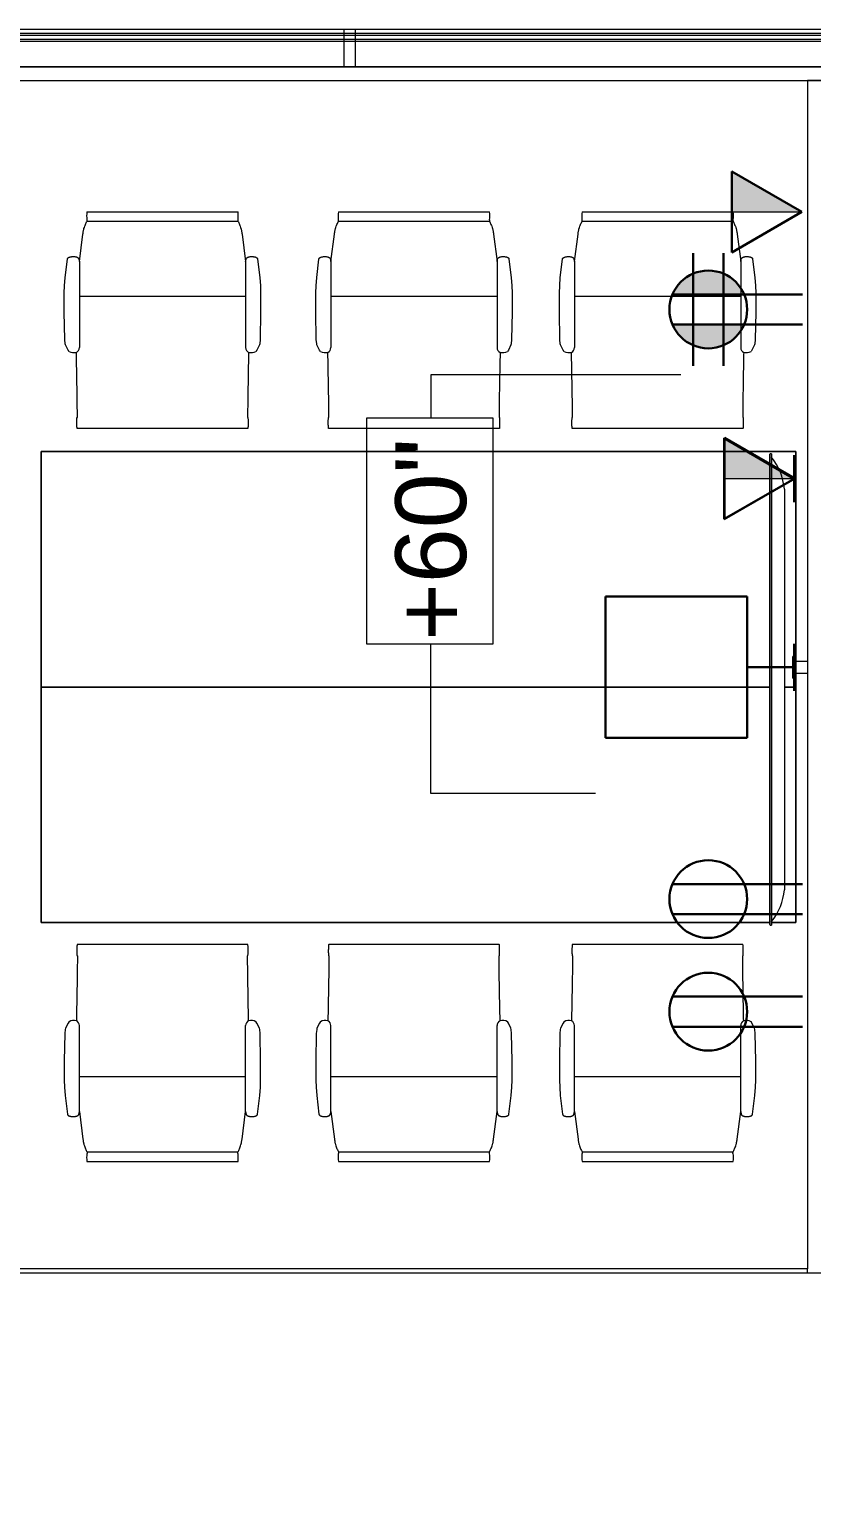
# Model space of a CAD drawing. Header units: inches. Extents: x 4757 to 6765, y 9919 to 10946.
# Drawn here: x 5619.7 to 5719.2, y 10758 to 10946.3 of the extents above; entities that cross this region are included whole.
import ezdxf

# ---------------------------------------------------------------- set-up
doc = ezdxf.new("R2010")
doc.units = ezdxf.units.IN
doc.header["$MEASUREMENT"] = 0
for name, color, linetype, lineweight in [('A-ANNO-NOTE', 7, 'Continuous', 9), ('A-WALL', 113, 'Continuous', 13), ('Bb-cor', 7, 'Continuous', 9), ('Bb-mullion', 7, 'Continuous', 9), ('E-ELEC-FIXT', 91, 'Continuous', 9), ('G-ANNO-TEXT', 231, 'Continuous', 9), ('I-FURN', 30, 'Continuous', 9), ('I-WALL', 2, 'Continuous', 9), ('Propidex Polylines', 7, 'Continuous', 9), ('Q-SPCQ', 91, 'Continuous', 9), ('Rosslyn Plaza North_1777 North Kent St _W632_-09_dwg', 8, 'Continuous', 9)]:
    doc.layers.add(name, color=color, linetype=linetype, lineweight=lineweight)
doc.styles.add('Swis721 Lt BT_1', font='swissl.ttf', dxfattribs={"height": 9})

# ---------------------------------------------------------------- blocks, each defined once
blk = doc.blocks.new('A-Flat_Screen_TV - OLED 65B6P 65_-4747238-Level XX  POWER _ SIGNAL')
at = {"layer": 'Q-SPCQ'}
for p, q in [((-30, 0.19), (30, 0.19)), ((-30, 0.19), (-30, 0)), ((30, 0), (-30, 0)), ((-29.94, 0), (-29.94, -0.06)), ((-25.5, 1.81), (25.5, 1.81)), ((29.94, -0.06), (29.94, 0)), ((30, 0), (30, 0.19)), ((29.94, -0.06), (-29.94, -0.06))]:
    blk.add_line(p, q, dxfattribs=at)
for centre, start, end in [((-24.9, -5.58), 94.6372, 128.9656), ((24.9, -5.58), 51.0344, 85.3628)]:
    blk.add_arc(centre, 7.41, start, end, dxfattribs=at)
blk = doc.blocks.new('PS - Junction Box _Wall Base_ - AV Box-4868763-Level XX  POWER _ SIGNAL')
at = {"layer": 'E-ELEC-FIXT'}
for p, q in [((5716.79, 10863.73), (5716.79, 10866.48)), ((5716.98, 10866.48), (5716.79, 10866.48)), ((5716.98, 10866.48), (5716.98, 10863.73)), ((5717.17, 10865.86), (5716.98, 10865.86)), ((5716.98, 10864.36), (5717.17, 10864.36)), ((5718.67, 10865.86), (5717.17, 10865.86)), ((5717.17, 10864.36), (5718.67, 10864.36)), ((5716.79, 10863.73), (5716.98, 10863.73))]:
    blk.add_line(p, q, dxfattribs=at)
blk = doc.blocks.new('Furniture 3 - Furniture 1-8497078-Level XX  POWER _ SIGNAL')
at = {"layer": 'I-FURN'}
for p, q in [((5717.17, 10892.6), (5621.17, 10892.6)), ((5621.17, 10892.6), (5621.17, 10862.6)), ((5621.17, 10862.6), (5621.17, 10892.6)), ((5621.17, 10892.6), (5717.17, 10892.6)), ((5717.17, 10862.6), (5717.17, 10892.6)), ((5717.17, 10892.6), (5717.17, 10862.6)), ((5621.17, 10862.6), (5713.86, 10862.6)), ((5713.86, 10862.6), (5621.17, 10862.6)), ((5715.73, 10862.6), (5717.17, 10862.6)), ((5717.17, 10862.6), (5715.73, 10862.6))]:
    blk.add_line(p, q, dxfattribs=at)
blk = doc.blocks.new('Furniture 4 - Furniture 1-8497091-Level XX  POWER _ SIGNAL')
at = {"layer": 'I-FURN'}
for p, q in [((5713.86, 10892.6), (5621.17, 10892.6)), ((5621.17, 10892.6), (5621.17, 10862.6)), ((5621.17, 10862.6), (5621.17, 10892.6)), ((5621.17, 10892.6), (5713.86, 10892.6)), ((5717.17, 10892.6), (5715.73, 10892.6)), ((5715.73, 10892.6), (5717.17, 10892.6)), ((5717.17, 10862.6), (5717.17, 10892.6)), ((5717.17, 10892.6), (5717.17, 10862.6)), ((5621.17, 10862.6), (5713.86, 10862.6)), ((5713.86, 10862.6), (5621.17, 10862.6)), ((5714.11, 10862.6), (5717.17, 10862.6)), ((5717.17, 10862.6), (5714.11, 10862.6))]:
    blk.add_line(p, q, dxfattribs=at)
blk = doc.blocks.new('HermanMiller_Collection_Eames_AluminumGroup_LoungeChairSwivel - Arms Swivel Base-6971020-Level XX  POWER _ SIGNAL')
at = {"layer": 'I-FURN'}
for p, q in [((-4.59, 12.38), (-6.94, 12.09)), ((-3.51, 12.46), (-4.59, 12.38)), ((-2.64, 12.49), (-3.51, 12.46)), ((-0.18, 12.49), (-2.64, 12.49)), ((3.32, 12.43), (-0.18, 12.49)), ((3.84, 12.38), (3.32, 12.43)), ((3.99, 12.34), (3.84, 12.38)), ((4.64, 12.01), (3.99, 12.34)), ((4.83, 11.89), (4.64, 12.01)), ((-12.96, 9.61), (-12.96, -9.61)), ((-11.95, 9.59), (-11.95, 9.63)), ((-11.76, 9.6), (-11.95, 9.59)), ((-11.76, 9.6), (-11.76, -9.6)), ((-6.61, 10.58), (-10.12, 10.12)), ((-6.94, 10.64), (-6.61, 10.58)), ((-6.61, 10.58), (4.33, 10.58)), ((-2.19, -10.58), (-2.19, 10.58)), ((13.22, 10.86), (13.22, 10.83)), ((14.64, -10.85), (14.64, 10.85)), ((-11.95, -9.63), (-11.95, -9.59)), ((-11.95, -9.59), (-11.76, -9.6)), ((-10.12, -10.12), (-6.61, -10.58)), ((-6.61, -10.58), (-6.94, -10.64)), ((-6.61, -10.58), (4.33, -10.58)), ((13.22, -10.83), (13.22, -10.86)), ((-6.94, -12.09), (-4.59, -12.38)), ((-4.59, -12.38), (-3.51, -12.46)), ((-3.51, -12.46), (-2.64, -12.49)), ((-2.64, -12.49), (-0.18, -12.49)), ((-0.18, -12.49), (3.32, -12.43)), ((3.32, -12.43), (3.84, -12.38)), ((3.84, -12.38), (3.99, -12.34)), ((3.99, -12.34), (4.64, -12.01)), ((4.64, -12.01), (4.83, -11.89))]:
    blk.add_line(p, q, dxfattribs=at)
at = {"layer": 'I-FURN', "flags": 128}
for points in [[(5.52, 10.95), (5.23, 10.95), (4.94, 10.96)], [(4.94, -10.96), (5.23, -10.95), (5.52, -10.95)]]:
    blk.add_lwpolyline(points, dxfattribs=at)
at = {"layer": 'I-FURN'}
for centre, radius, start, end in [((3.68, 11.28), 1.3, 345.8347, 28.1255), ((-12.38, 5.3), 4.35, 84.2936, 97.7064), ((4.33, 11.27), 0.69, 270, 332.7502), ((-12.38, -5.3), 4.35, 262.2936, 275.7064), ((4.33, -11.27), 0.69, 27.2498, 90), ((3.68, -11.28), 1.3, 331.8745, 14.1653)]:
    blk.add_arc(centre, radius, start, end, dxfattribs=at)
for points, knots in [([(-6.94, 12.09), (-6.95, 12.09), (-6.97, 12.09), (-6.99, 12.08), (-7, 12.08), (-7.02, 12.07), (-7.03, 12.06), (-7.05, 12.05), (-7.05, 12.04), (-7.06, 12.04), (-7.07, 12.03), (-7.08, 12.02), (-7.09, 12.01), (-7.1, 12), (-7.11, 11.98), (-7.12, 11.97), (-7.13, 11.96), (-7.14, 11.94), (-7.15, 11.92), (-7.16, 11.9), (-7.18, 11.85), (-7.21, 11.77), (-7.23, 11.66), (-7.25, 11.52), (-7.26, 11.37), (-7.25, 11.23), (-7.24, 11.11), (-7.22, 11.02), (-7.2, 10.95), (-7.18, 10.9), (-7.17, 10.87), (-7.16, 10.85), (-7.15, 10.83), (-7.14, 10.81), (-7.13, 10.8), (-7.12, 10.78), (-7.11, 10.77), (-7.11, 10.76), (-7.1, 10.74), (-7.09, 10.73), (-7.08, 10.72), (-7.07, 10.71), (-7.06, 10.7), (-7.05, 10.69), (-7.03, 10.68), (-7.02, 10.67), (-7, 10.66), (-6.99, 10.65), (-6.96, 10.65), (-6.95, 10.65), (-6.94, 10.64)], [0, 0, 0, 0, 0.020833, 0.03125, 0.041667, 0.052083, 0.0625, 0.072917, 0.078125, 0.083333, 0.088542, 0.09375, 0.104167, 0.114583, 0.125, 0.135417, 0.145833, 0.15625, 0.166667, 0.1875, 0.208333, 0.25, 0.333333, 0.416667, 0.5, 0.583333, 0.666667, 0.708333, 0.75, 0.78125, 0.796875, 0.8125, 0.828125, 0.835938, 0.84375, 0.859375, 0.867188, 0.875, 0.882812, 0.890625, 0.90625, 0.914062, 0.917969, 0.921875, 0.9375, 0.953125, 0.957031, 0.96875, 0.984375, 1, 1, 1, 1]), ([(13.34, 10.88), (13.32, 10.88), (13.29, 10.88), (13.27, 10.88), (13.25, 10.88), (13.23, 10.87), (13.22, 10.87), (13.22, 10.87), (13.22, 10.86)], [0, 0, 0, 0, 0.25, 0.375, 0.5, 0.625, 0.75, 1, 1, 1, 1]), ([(14.64, 10.85), (14.64, 10.85), (14.63, 10.86), (14.6, 10.87), (14.54, 10.87), (14.47, 10.88), (14.38, 10.89), (14.25, 10.89), (13.97, 10.9), (13.61, 10.9), (13.4, 10.89), (13.34, 10.88)], [0, 0, 0, 0, 0.071429, 0.142857, 0.214286, 0.285714, 0.357143, 0.428571, 0.571429, 0.857143, 1, 1, 1, 1]), ([(-6.94, -10.64), (-6.95, -10.65), (-6.97, -10.65), (-6.99, -10.65), (-7, -10.66), (-7.02, -10.67), (-7.03, -10.68), (-7.05, -10.69), (-7.05, -10.69), (-7.06, -10.7), (-7.07, -10.71), (-7.08, -10.72), (-7.08, -10.73), (-7.1, -10.74), (-7.11, -10.76), (-7.12, -10.77), (-7.13, -10.78), (-7.13, -10.8), (-7.15, -10.82), (-7.16, -10.85), (-7.18, -10.89), (-7.2, -10.95), (-7.22, -11.02), (-7.24, -11.11), (-7.26, -11.28), (-7.26, -11.47), (-7.23, -11.66), (-7.21, -11.77), (-7.18, -11.84), (-7.17, -11.87), (-7.16, -11.89), (-7.15, -11.91), (-7.14, -11.93), (-7.13, -11.94), (-7.12, -11.96), (-7.12, -11.97), (-7.11, -11.98), (-7.1, -12), (-7.09, -12.01), (-7.08, -12.02), (-7.07, -12.03), (-7.06, -12.04), (-7.05, -12.05), (-7.03, -12.06), (-7.02, -12.07), (-7, -12.08), (-6.99, -12.08), (-6.96, -12.09), (-6.95, -12.09), (-6.94, -12.09)], [0, 0, 0, 0, 0.020833, 0.03125, 0.041667, 0.052083, 0.0625, 0.072917, 0.078125, 0.083333, 0.088542, 0.09375, 0.104167, 0.114583, 0.125, 0.135417, 0.145833, 0.15625, 0.166667, 0.1875, 0.208333, 0.25, 0.291667, 0.333333, 0.416667, 0.583333, 0.666667, 0.75, 0.78125, 0.796875, 0.8125, 0.828125, 0.835938, 0.84375, 0.859375, 0.867188, 0.875, 0.882812, 0.890625, 0.90625, 0.914062, 0.917969, 0.921875, 0.9375, 0.953125, 0.957031, 0.96875, 0.984375, 1, 1, 1, 1]), ([(13.22, -10.86), (13.22, -10.87), (13.22, -10.87), (13.23, -10.87), (13.25, -10.88), (13.27, -10.88), (13.29, -10.88), (13.32, -10.88), (13.34, -10.88)], [0, 0, 0, 0, 0.25, 0.375, 0.5, 0.625, 0.75, 1, 1, 1, 1]), ([(13.34, -10.88), (13.4, -10.89), (13.54, -10.9), (13.87, -10.9), (14.27, -10.9), (14.52, -10.88), (14.62, -10.86), (14.64, -10.86), (14.64, -10.85)], [0, 0, 0, 0, 0.142857, 0.285714, 0.571429, 0.785714, 0.892857, 1, 1, 1, 1])]:
    blk.add_open_spline(points, degree=3, knots=knots, dxfattribs=at)
for points in [[(-10.83, 9.99), (-11.02, 9.92), (-11.37, 9.8), (-11.64, 9.67), (-11.76, 9.6)], [(-10.12, 10.12), (-10.2, 10.11), (-10.35, 10.09), (-10.55, 10.06), (-10.71, 10.02), (-10.79, 10), (-10.83, 9.99)], [(11.73, 10.84), (10.68, 10.85), (8.59, 10.89), (6.54, 10.92), (5.52, 10.95)], [(13.22, 10.83), (12.96, 10.83), (12.47, 10.83), (11.97, 10.84), (11.73, 10.84)], [(-11.76, -9.6), (-11.64, -9.67), (-11.37, -9.8), (-11.02, -9.92), (-10.83, -9.99)], [(-10.83, -9.99), (-10.79, -10), (-10.71, -10.02), (-10.55, -10.06), (-10.35, -10.09), (-10.2, -10.11), (-10.12, -10.12)], [(5.52, -10.95), (6.54, -10.92), (8.59, -10.89), (10.68, -10.85), (11.73, -10.84)], [(11.73, -10.84), (11.97, -10.84), (12.47, -10.83), (12.96, -10.83), (13.22, -10.83)]]:
    blk.add_open_spline(points, degree=3, dxfattribs=at)
blk = doc.blocks.new('HermanMiller_Collection_Eames_AluminumGroup_LoungeChairSwivel - Arms Swivel Base-6976553-Level XX  POWER _ SIGNAL')
at = {"layer": 'I-FURN'}
for p, q in [((-6.94, 12.09), (-4.59, 12.38)), ((-4.59, 12.38), (-3.51, 12.46)), ((-3.51, 12.46), (-2.64, 12.49)), ((-2.64, 12.49), (-0.18, 12.49)), ((-0.18, 12.49), (3.32, 12.43)), ((3.32, 12.43), (3.84, 12.38)), ((3.84, 12.38), (3.99, 12.34)), ((3.99, 12.34), (4.64, 12.01)), ((4.64, 12.01), (4.83, 11.89)), ((-12.96, -9.61), (-12.96, 9.61)), ((-11.95, 9.63), (-11.95, 9.59)), ((-11.95, 9.59), (-11.76, 9.6)), ((-11.76, -9.6), (-11.76, 9.6)), ((-10.12, 10.12), (-6.61, 10.58)), ((-6.61, 10.58), (-6.94, 10.64)), ((-6.61, 10.58), (4.33, 10.58)), ((-2.19, 10.58), (-2.19, -10.58)), ((13.22, 10.83), (13.22, 10.86)), ((14.64, 10.85), (14.64, -10.85)), ((-11.95, -9.59), (-11.95, -9.63)), ((-11.76, -9.6), (-11.95, -9.59)), ((-6.61, -10.58), (-10.12, -10.12)), ((-6.94, -10.64), (-6.61, -10.58)), ((-6.61, -10.58), (4.33, -10.58)), ((13.22, -10.86), (13.22, -10.83)), ((-4.59, -12.38), (-6.94, -12.09)), ((-3.51, -12.46), (-4.59, -12.38)), ((-2.64, -12.49), (-3.51, -12.46)), ((-0.18, -12.49), (-2.64, -12.49)), ((3.32, -12.43), (-0.18, -12.49)), ((3.84, -12.38), (3.32, -12.43)), ((3.99, -12.34), (3.84, -12.38)), ((4.64, -12.01), (3.99, -12.34)), ((4.83, -11.89), (4.64, -12.01))]:
    blk.add_line(p, q, dxfattribs=at)
at = {"layer": 'I-FURN', "flags": 128}
for points in [[(4.94, 10.96), (5.23, 10.95), (5.52, 10.95)], [(5.52, -10.95), (5.23, -10.95), (4.94, -10.96)]]:
    blk.add_lwpolyline(points, dxfattribs=at)
at = {"layer": 'I-FURN'}
for centre, radius, start, end in [((3.68, 11.28), 1.3, 345.8347, 28.1255), ((-12.38, 5.3), 4.35, 84.2936, 97.7064), ((4.33, 11.27), 0.69, 270, 332.7502), ((-12.38, -5.3), 4.35, 262.2936, 275.7064), ((4.33, -11.27), 0.69, 27.2498, 90), ((3.68, -11.28), 1.3, 331.8745, 14.1653)]:
    blk.add_arc(centre, radius, start, end, dxfattribs=at)
for points, knots in [([(-6.94, 10.64), (-6.95, 10.65), (-6.96, 10.65), (-6.99, 10.65), (-7, 10.66), (-7.02, 10.67), (-7.03, 10.68), (-7.05, 10.69), (-7.06, 10.7), (-7.07, 10.71), (-7.08, 10.72), (-7.09, 10.73), (-7.1, 10.74), (-7.11, 10.76), (-7.11, 10.77), (-7.12, 10.78), (-7.13, 10.8), (-7.14, 10.81), (-7.15, 10.83), (-7.16, 10.85), (-7.17, 10.87), (-7.18, 10.9), (-7.2, 10.95), (-7.22, 11.02), (-7.24, 11.11), (-7.25, 11.23), (-7.26, 11.37), (-7.25, 11.52), (-7.23, 11.66), (-7.21, 11.77), (-7.18, 11.85), (-7.16, 11.9), (-7.15, 11.92), (-7.14, 11.94), (-7.13, 11.96), (-7.12, 11.97), (-7.11, 11.98), (-7.1, 12), (-7.09, 12.01), (-7.08, 12.02), (-7.07, 12.03), (-7.06, 12.04), (-7.05, 12.04), (-7.05, 12.05), (-7.03, 12.06), (-7.02, 12.07), (-7, 12.08), (-6.99, 12.08), (-6.97, 12.09), (-6.95, 12.09), (-6.94, 12.09)], [-1, -1, -1, -1, -0.984375, -0.96875, -0.957031, -0.953125, -0.9375, -0.921875, -0.917969, -0.914062, -0.90625, -0.890625, -0.882812, -0.875, -0.867188, -0.859375, -0.84375, -0.835938, -0.828125, -0.8125, -0.796875, -0.78125, -0.75, -0.708333, -0.666667, -0.583333, -0.5, -0.416667, -0.333333, -0.25, -0.208333, -0.1875, -0.166667, -0.15625, -0.145833, -0.135417, -0.125, -0.114583, -0.104167, -0.09375, -0.088542, -0.083333, -0.078125, -0.072917, -0.0625, -0.052083, -0.041667, -0.03125, -0.020833, 0, 0, 0, 0]), ([(13.22, 10.86), (13.22, 10.87), (13.22, 10.87), (13.23, 10.87), (13.25, 10.88), (13.27, 10.88), (13.29, 10.88), (13.32, 10.88), (13.34, 10.88)], [-1, -1, -1, -1, -0.75, -0.625, -0.5, -0.375, -0.25, 0, 0, 0, 0]), ([(13.34, 10.88), (13.4, 10.89), (13.61, 10.9), (13.97, 10.9), (14.25, 10.89), (14.38, 10.89), (14.47, 10.88), (14.54, 10.87), (14.6, 10.87), (14.63, 10.86), (14.64, 10.85), (14.64, 10.85)], [-1, -1, -1, -1, -0.857143, -0.571429, -0.428571, -0.357143, -0.285714, -0.214286, -0.142857, -0.071429, 0, 0, 0, 0]), ([(-6.94, -12.09), (-6.95, -12.09), (-6.96, -12.09), (-6.99, -12.08), (-7, -12.08), (-7.02, -12.07), (-7.03, -12.06), (-7.05, -12.05), (-7.06, -12.04), (-7.07, -12.03), (-7.08, -12.02), (-7.09, -12.01), (-7.1, -12), (-7.11, -11.98), (-7.12, -11.97), (-7.12, -11.96), (-7.13, -11.94), (-7.14, -11.93), (-7.15, -11.91), (-7.16, -11.89), (-7.17, -11.87), (-7.18, -11.84), (-7.21, -11.77), (-7.23, -11.66), (-7.26, -11.47), (-7.26, -11.28), (-7.24, -11.11), (-7.22, -11.02), (-7.2, -10.95), (-7.18, -10.89), (-7.16, -10.85), (-7.15, -10.82), (-7.13, -10.8), (-7.13, -10.78), (-7.12, -10.77), (-7.11, -10.76), (-7.1, -10.74), (-7.08, -10.73), (-7.08, -10.72), (-7.07, -10.71), (-7.06, -10.7), (-7.05, -10.69), (-7.05, -10.69), (-7.03, -10.68), (-7.02, -10.67), (-7, -10.66), (-6.99, -10.65), (-6.97, -10.65), (-6.95, -10.65), (-6.94, -10.64)], [-1, -1, -1, -1, -0.984375, -0.96875, -0.957031, -0.953125, -0.9375, -0.921875, -0.917969, -0.914062, -0.90625, -0.890625, -0.882812, -0.875, -0.867188, -0.859375, -0.84375, -0.835938, -0.828125, -0.8125, -0.796875, -0.78125, -0.75, -0.666667, -0.583333, -0.416667, -0.333333, -0.291667, -0.25, -0.208333, -0.1875, -0.166667, -0.15625, -0.145833, -0.135417, -0.125, -0.114583, -0.104167, -0.09375, -0.088542, -0.083333, -0.078125, -0.072917, -0.0625, -0.052083, -0.041667, -0.03125, -0.020833, 0, 0, 0, 0]), ([(13.34, -10.88), (13.32, -10.88), (13.29, -10.88), (13.27, -10.88), (13.25, -10.88), (13.23, -10.87), (13.22, -10.87), (13.22, -10.87), (13.22, -10.86)], [-1, -1, -1, -1, -0.75, -0.625, -0.5, -0.375, -0.25, 0, 0, 0, 0]), ([(14.64, -10.85), (14.64, -10.86), (14.62, -10.86), (14.52, -10.88), (14.27, -10.9), (13.87, -10.9), (13.54, -10.9), (13.4, -10.89), (13.34, -10.88)], [-1, -1, -1, -1, -0.892857, -0.785714, -0.571429, -0.285714, -0.142857, 0, 0, 0, 0])]:
    blk.add_open_spline(points, degree=3, knots=knots, dxfattribs=at)
for points in [[(-11.76, 9.6), (-11.64, 9.67), (-11.37, 9.8), (-11.02, 9.92), (-10.83, 9.99)], [(-10.83, 9.99), (-10.79, 10), (-10.71, 10.02), (-10.55, 10.06), (-10.35, 10.09), (-10.2, 10.11), (-10.12, 10.12)], [(5.52, 10.95), (6.54, 10.92), (8.59, 10.89), (10.68, 10.85), (11.73, 10.84)], [(11.73, 10.84), (11.97, 10.84), (12.47, 10.83), (12.96, 10.83), (13.22, 10.83)], [(-10.83, -9.99), (-11.02, -9.92), (-11.37, -9.8), (-11.64, -9.67), (-11.76, -9.6)], [(-10.12, -10.12), (-10.2, -10.11), (-10.35, -10.09), (-10.55, -10.06), (-10.71, -10.02), (-10.79, -10), (-10.83, -9.99)], [(11.73, -10.84), (10.68, -10.85), (8.59, -10.89), (6.54, -10.92), (5.52, -10.95)], [(13.22, -10.83), (12.96, -10.83), (12.47, -10.83), (11.97, -10.84), (11.73, -10.84)]]:
    blk.add_open_spline(points, degree=3, dxfattribs=at)
blk = doc.blocks.new('Rosslyn Plaza North_1777 North Kent St _W632_-09_dwg-6954577-Level XX  POWER _ SIGNAL')
at = {"layer": 'Bb-cor'}
for p, q in [((6500.55, 10946.29), (5060.28, 10946.29)), ((6460.94, 10945.54), (5099.9, 10945.54)), ((6460.94, 10944.79), (5099.9, 10944.79))]:
    blk.add_line(p, q, dxfattribs=at)
at = {"layer": 'Bb-cor', "flags": 128}
for points in [[(6460.94, 10945.79), (5099.9, 10945.79), (5099.9, 10945.54), (5099.9, 10945.79)], [(6460.94, 10945.04), (5099.9, 10945.04), (5099.9, 10944.79), (5099.9, 10945.04)], [(5538.79, 10941.04), (5538.79, 10941.54), (5538.79, 10941.04), (5525.92, 10941.04), (5525.92, 10901.79), (5554.92, 10901.79), (5554.92, 10941.04), (5542.04, 10941.04), (5542.04, 10941.54), (5555.42, 10941.54), (5555.42, 10901.29), (5525.42, 10901.29), (5525.42, 10941.54), (5538.79, 10941.54), (5525.42, 10941.54), (5525.42, 10901.29), (5555.42, 10901.29), (5555.42, 10941.54), (5555.42, 10939.79), (5765.43, 10939.79)], [(5765.43, 10939.79), (5765.43, 10941.54), (5555.42, 10941.54), (5555.42, 10939.79), (5765.43, 10939.79), (5765.43, 10941.54), (5555.42, 10941.54), (5542.04, 10941.54), (5542.04, 10941.04)]]:
    blk.add_lwpolyline(points, dxfattribs=at)
blk.add_lwpolyline([(5543.54, 10941.54), (5777.3, 10941.54), (5777.3, 10946.29), (5777.3, 10941.54)], close=True, dxfattribs=at)
at = {"layer": 'Bb-mullion', "flags": 128}
blk.add_lwpolyline([(5661.17, 10941.54), (5661.17, 10946.29), (5659.67, 10946.29), (5659.67, 10941.54), (5661.17, 10941.54), (5661.17, 10946.29), (5659.67, 10946.29), (5659.67, 10941.54)], close=True, dxfattribs=at)
at = {"layer": 'Propidex Polylines', "flags": 128}
blk.add_lwpolyline([(6731.03, 9918.54), (6741.23, 9928.74), (6731.13, 9938.84), (6749.74, 9983.65), (6763.98, 9983.65), (6763.98, 10658.89), (6749.65, 10658.89), (6731.13, 10703.71), (6741.25, 10713.83), (6532.97, 10922.11), (6522.83, 10911.97), (6478.05, 10930.56), (6478.05, 10944.79), (5082.78, 10944.79), (5082.78, 10930.51), (5037.97, 10912), (5027.88, 10922.09), (4757.33, 10651.54)], dxfattribs=at)

msp = doc.modelspace()

# ---------------------------------------------------------------- hatches: boundary and pattern name
at = {"layer": 'A-ANNO-NOTE'}
for points in [[(5717.96, 10923.08), (5709.03, 10928.24), (5709.03, 10923.08)], [(5709.71, 10914), (5706.12, 10915.61), (5702.77, 10914.37)], [(5702.77, 10914.37), (5705.99, 10915.61), (5703.73, 10915.04)], [(5702.77, 10914.37), (5706.12, 10915.61), (5705.99, 10915.61)], [(5703.73, 10915.04), (5705.99, 10915.61), (5704.83, 10915.46)], [(5709.71, 10914), (5706.9, 10915.54), (5706.12, 10915.61)], [(5709.71, 10914), (5708.37, 10915.04), (5706.9, 10915.54)], [(5708.37, 10915.04), (5707.28, 10915.46), (5706.9, 10915.54)], [(5708.37, 10915.04), (5707.65, 10915.35), (5707.28, 10915.46)], [(5701.49, 10912.58), (5710.56, 10912.7), (5701.85, 10913.27)], [(5701.85, 10913.27), (5709.71, 10914), (5702.77, 10914.37)], [(5701.85, 10913.27), (5702.77, 10914.37), (5702.23, 10913.8)], [(5710.26, 10913.27), (5709.71, 10914), (5701.85, 10913.27)], [(5710.56, 10912.7), (5710.26, 10913.27), (5701.85, 10913.27)], [(5709.71, 10914), (5709.14, 10914.54), (5708.37, 10915.04)], [(5709.14, 10914.54), (5708.93, 10914.69), (5708.37, 10915.04)], [(5710.26, 10913.27), (5710.04, 10913.6), (5709.71, 10914)], [(5710.62, 10912.58), (5710.56, 10912.7), (5701.49, 10912.58)], [(5710.26, 10908.05), (5710.62, 10908.75), (5701.49, 10908.75)], [(5710.26, 10908.05), (5701.49, 10908.75), (5701.78, 10908.16)], [(5706.12, 10905.71), (5710.26, 10908.05), (5701.78, 10908.16)], [(5703.18, 10906.63), (5701.78, 10908.16), (5702.87, 10906.87)], [(5702.87, 10906.87), (5701.78, 10908.16), (5702.23, 10907.52)], [(5706.12, 10905.71), (5701.78, 10908.16), (5703.18, 10906.63)], [(5706.12, 10905.71), (5707.28, 10905.87), (5710.26, 10908.05)], [(5707.28, 10905.87), (5708.93, 10906.63), (5710.26, 10908.05)], [(5708.93, 10906.63), (5709.24, 10906.87), (5710.26, 10908.05)], [(5709.24, 10906.87), (5709.88, 10907.52), (5710.26, 10908.05)], [(5705.99, 10905.71), (5706.12, 10905.71), (5703.18, 10906.63)], [(5705.21, 10905.79), (5703.18, 10906.63), (5703.62, 10906.35)], [(5705.99, 10905.71), (5703.18, 10906.63), (5705.21, 10905.79)], [(5705.21, 10905.79), (5703.62, 10906.35), (5704.45, 10905.98)], [(5706.12, 10905.71), (5706.9, 10905.79), (5707.28, 10905.87)], [(5707.28, 10905.87), (5708.49, 10906.35), (5708.93, 10906.63)], [(5707.28, 10905.87), (5707.65, 10905.98), (5708.49, 10906.35)], [(5707.65, 10905.98), (5707.9, 10906.07), (5708.49, 10906.35)], [(5717.05, 10889.14), (5708.11, 10894.3), (5708.11, 10889.14)]]:
    msp.add_hatch(color=256, dxfattribs=at).paths.add_polyline_path(points, flags=0)

# ---------------------------------------------------------------- linework, layer by layer
for p, q in [((5717.96, 10923.08), (5709.03, 10928.24)), ((5709.03, 10928.24), (5709.03, 10923.08)), ((5709.03, 10923.08), (5717.96, 10923.08)), ((5701.49, 10912.58), (5710.62, 10912.58)), ((5710.62, 10908.75), (5701.49, 10908.75)), ((5717.05, 10889.14), (5708.11, 10894.3)), ((5708.11, 10894.3), (5708.11, 10889.14)), ((5708.11, 10889.14), (5717.05, 10889.14))]:
    msp.add_line(p, q, dxfattribs=at)
at = {"layer": 'A-ANNO-NOTE', "lineweight": 30}
for p, q in [((5717.96, 10923.08), (5709.03, 10928.24)), ((5709.03, 10917.92), (5709.03, 10928.24)), ((5717.96, 10923.08), (5709.03, 10917.92)), ((5704.14, 10903.49), (5704.14, 10917.84)), ((5707.97, 10903.49), (5707.97, 10917.84)), ((5718.02, 10912.58), (5701.49, 10912.58)), ((5718.02, 10908.75), (5701.49, 10908.75)), ((5716.98, 10889.11), (5708.05, 10894.26)), ((5708.05, 10883.95), (5708.05, 10894.26)), ((5717.05, 10889.14), (5708.11, 10894.3)), ((5708.11, 10883.99), (5708.11, 10894.3)), ((5716.98, 10892.11), (5716.98, 10886.11)), ((5716.98, 10889.11), (5708.05, 10883.95)), ((5717.05, 10889.14), (5708.11, 10883.99)), ((5710.98, 10874.11), (5692.98, 10874.11)), ((5692.98, 10874.11), (5692.98, 10856.11)), ((5710.98, 10856.11), (5710.98, 10874.11)), ((5716.98, 10868.11), (5716.98, 10862.11)), ((5716.98, 10865.11), (5710.98, 10865.11)), ((5692.98, 10856.11), (5710.98, 10856.11)), ((5718.02, 10837.51), (5701.49, 10837.51)), ((5718.02, 10833.68), (5701.49, 10833.68)), ((5718.02, 10833.68), (5701.49, 10833.68)), ((5718.02, 10823.19), (5701.49, 10823.19)), ((5718.02, 10819.36), (5701.49, 10819.36)), ((5718.02, 10819.36), (5701.49, 10819.36))]:
    msp.add_line(p, q, dxfattribs=at)
for centre in [(5706.05, 10910.66), (5706.05, 10835.6), (5706.05, 10821.27)]:
    msp.add_circle(centre, 4.95, dxfattribs=at)
at = {"layer": 'A-ANNO-NOTE'}
for start, end in [(22.7756, 157.2244), (202.7756, 337.2244)]:
    msp.add_arc((5706.05, 10910.66), 4.95, start, end, dxfattribs=at)
at = {"layer": 'A-WALL'}
msp.add_line((5718.67, 10788.04), (5718.67, 10788.54), dxfattribs=at)
at = {"layer": 'G-ANNO-TEXT', "color": 250, "lineweight": 13}
for p, q in [((5670.73, 10902.36), (5670.73, 10896.85)), ((5702.54, 10902.36), (5670.73, 10902.36)), ((5670.73, 10849.06), (5670.73, 10868.07)), ((5691.68, 10849.06), (5670.73, 10849.06))]:
    msp.add_line(p, q, dxfattribs=at)
at = {"layer": 'G-ANNO-TEXT', "color": 250, "lineweight": 13, "flags": 128}
msp.add_lwpolyline([(5678.62, 10896.85), (5678.62, 10868.07), (5662.61, 10868.07), (5662.61, 10896.85)], close=True, dxfattribs=at)
at = {"layer": 'I-WALL', "lineweight": 13}
for p, q in [((5718.67, 10939.79), (5718.67, 10788.54)), ((5722.17, 10939.79), (5718.67, 10939.79)), ((5718.67, 10788.54), (5578.92, 10788.54)), ((5578.92, 10788.04), (5799.84, 10788.04))]:
    msp.add_line(p, q, dxfattribs=at)

# ---------------------------------------------------------------- block references
at = {"layer": 'E-ELEC-FIXT'}
msp.add_blockref('PS - Junction Box _Wall Base_ - AV Box-4868763-Level XX  POWER _ SIGNAL', (0, 0), dxfattribs=at)
at = {"layer": 'I-FURN'}
for name, p, rotation in [('HermanMiller_Collection_Eames_AluminumGroup_LoungeChairSwivel - Arms Swivel Base-6976553-Level XX  POWER _ SIGNAL', (5636.6, 10910.14), 270.0000000000002), ('HermanMiller_Collection_Eames_AluminumGroup_LoungeChairSwivel - Arms Swivel Base-6976553-Level XX  POWER _ SIGNAL', (5668.6, 10910.14), 270.0000000000002), ('HermanMiller_Collection_Eames_AluminumGroup_LoungeChairSwivel - Arms Swivel Base-6976553-Level XX  POWER _ SIGNAL', (5699.6, 10910.14), 270.0000000000002), ('HermanMiller_Collection_Eames_AluminumGroup_LoungeChairSwivel - Arms Swivel Base-6971020-Level XX  POWER _ SIGNAL', (5636.6, 10815.17), 89.99999999999977), ('HermanMiller_Collection_Eames_AluminumGroup_LoungeChairSwivel - Arms Swivel Base-6971020-Level XX  POWER _ SIGNAL', (5668.6, 10815.17), 89.99999999999977), ('HermanMiller_Collection_Eames_AluminumGroup_LoungeChairSwivel - Arms Swivel Base-6971020-Level XX  POWER _ SIGNAL', (5699.6, 10815.17), 89.99999999999977)]:
    msp.add_blockref(name, p, dxfattribs=dict(at, rotation=rotation))
for name, p in [('Furniture 3 - Furniture 1-8497078-Level XX  POWER _ SIGNAL', (0, 0)), ('Furniture 4 - Furniture 1-8497091-Level XX  POWER _ SIGNAL', (0, -30))]:
    msp.add_blockref(name, p, dxfattribs=at)
at = {"layer": 'Q-SPCQ', "rotation": 270.0000000000021}
msp.add_blockref('A-Flat_Screen_TV - OLED 65B6P 65_-4747238-Level XX  POWER _ SIGNAL', (5713.92, 10862.29), dxfattribs=at)
at = {"layer": 'Rosslyn Plaza North_1777 North Kent St _W632_-09_dwg', "color": 7}
msp.add_blockref('Rosslyn Plaza North_1777 North Kent St _W632_-09_dwg-6954577-Level XX  POWER _ SIGNAL', (0, 0), dxfattribs=at)

# ---------------------------------------------------------------- texts
at = {"layer": 'G-ANNO-TEXT', "color": 7, "lineweight": 13, "insert": (5666.23, 10868.47), "char_height": 9, "width": 33.33, "attachment_point": 1, "rotation": 90, "style": 'Swis721 Lt BT_1'}
msp.add_mtext('+60"', dxfattribs=at)

doc.saveas('drawing.dxf')
